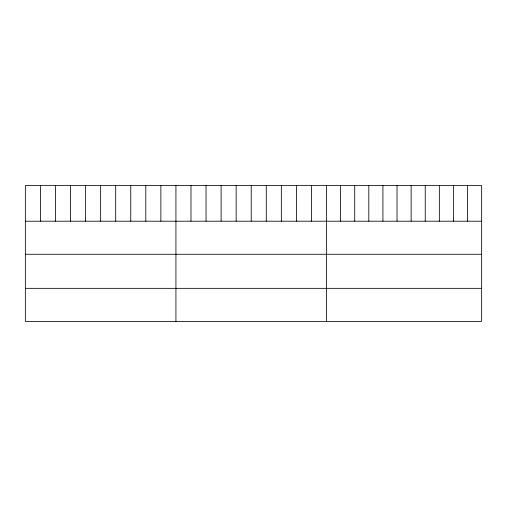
<?xml version="1.0" encoding="UTF-8"?>
<svg xmlns="http://www.w3.org/2000/svg" width="507" height="507" viewBox="0 0 507 507"><rect width="100%" height="100%" fill="white"/><g stroke="black" fill="none" stroke-linecap="round" stroke-linejoin="round"><path stroke-width="0.76" d="M481.65 221.204L481.65 321.4L25.35 321.4L25.35 185.6L481.65 185.6L481.65 221.204L25.35 221.204M25.35 254.267L481.65 254.267M25.35 288.337L481.65 288.337M467.549 185.6L467.549 221.204M453.442 185.6L453.442 221.204M439.341 185.6L439.341 221.204M425.234 185.6L425.234 221.204M411.133 185.6L411.133 221.204M397.025 185.6L397.025 221.204M382.924 185.6L382.924 221.204M368.817 185.6L368.817 221.204M354.716 185.6L354.716 221.204M340.609 185.6L340.609 221.204M326.508 185.6L326.508 321.4M311.45 185.6L311.45 221.204M296.392 185.6L296.392 221.204M281.334 185.6L281.334 221.204M266.276 185.6L266.276 221.204M251.219 185.6L251.219 221.204M236.161 185.6L236.161 221.204M221.103 185.6L221.103 221.204M206.045 185.6L206.045 221.204M190.987 185.6L190.987 221.204M175.929 185.6L175.929 321.4M160.871 185.6L160.871 221.204M145.813 185.6L145.813 221.204M130.755 185.6L130.755 221.204M115.697 185.6L115.697 221.204M100.64 185.6L100.64 221.204M85.582 185.6L85.582 221.204M70.524 185.6L70.524 221.204M55.466 185.6L55.466 221.204M40.408 185.6L40.408 221.204"/></g></svg>
